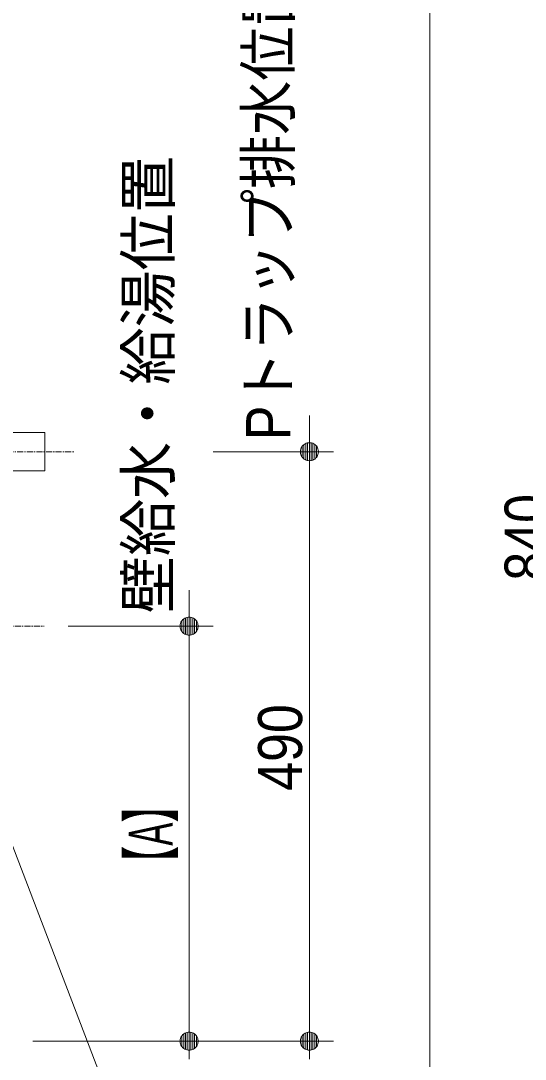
# Model space of a CAD drawing. Units: millimetres, scale not verified. Extents: x -6062 to 6062, y -3045 to 3045.
# Drawn here: x -707 to -288, y -2085 to -1222 of the extents above; entities that cross this region are included whole.
import ezdxf
from ezdxf.enums import TextEntityAlignment as Align

# ---------------------------------------------------------------- set-up
doc = ezdxf.new("R2010")
doc.units = ezdxf.units.MM
doc.header["$LTSCALE"] = 20
doc.linetypes.add('CHAIN1', pattern=[8, 5, -1, 1, -1])
for name, color, linetype, lineweight in [('0-0_1図面枠', 7, 'Continuous', 9), ('0-2_2寸法-1', 7, 'Continuous', 9), ('0-3_0', 7, 'Continuous', 9), ('0-4_2寸法-2', 7, 'Continuous', 9), ('0-5_4給排水', 7, 'Continuous', 9), ('0-6_2寸法-3', 7, 'Continuous', 9)]:
    doc.layers.add(name, color=color, linetype=linetype, lineweight=lineweight)
doc.styles.add('ＭＳ Ｐゴシック', font='')
doc.styles.get('ＭＳ Ｐゴシック').set_extended_font_data('MS PGothic')

# ---------------------------------------------------------------- blocks, each defined once
blk = doc.blocks.new('グループ-4')
at = {"layer": '0-0_1図面枠'}
blk.add_line((28400, 41000), (28400, -48600), dxfattribs=at)
blk = doc.blocks.new('_Dot')
at = {"layer": '0-3_0'}
for p, q in [((-10, 0), (-20, 0)), ((9.78, 2), (-9.78, 2)), ((7.99, 6), (-7.99, 6)), ((9.16, -3.98), (-9.16, -3.98)), ((6, -7.98), (-6, -7.98))]:
    blk.add_line(p, q, dxfattribs=at)
for points in [[(10, 0), (9.92, 1.25), (9.69, 2.49), (9.3, 3.68), (8.76, 4.82), (8.09, 5.88), (7.29, 6.85), (6.37, 7.71), (5.36, 8.44), (4.26, 9.05), (3.09, 9.51), (1.87, 9.82), (0.63, 9.98), (-0.63, 9.98), (-1.87, 9.82), (-3.09, 9.51), (-4.26, 9.05), (-5.36, 8.44), (-6.37, 7.71), (-7.29, 6.85), (-8.09, 5.88), (-8.76, 4.82), (-9.3, 3.68), (-9.69, 2.49), (-9.92, 1.25), (-10, 0), (0, 0)], [(-10, 0), (-9.92, -1.25), (-9.69, -2.49), (-9.3, -3.68), (-8.76, -4.82), (-8.09, -5.88), (-7.29, -6.85), (-6.37, -7.71), (-5.36, -8.44), (-4.26, -9.05), (-3.09, -9.51), (-1.87, -9.82), (-0.63, -9.98), (0.63, -9.98), (1.87, -9.82), (3.09, -9.51), (4.26, -9.05), (5.36, -8.44), (6.37, -7.71), (7.29, -6.85), (8.09, -5.88), (8.76, -4.82), (9.3, -3.68), (9.69, -2.49), (9.92, -1.25), (10, 0), (0, 0)]]:
    blk.add_lwpolyline(points, close=True, dxfattribs=at)
blk = doc.blocks.new('グループ-59')
at = {"layer": '0-5_4給排水', "linetype": 'CHAIN1'}
blk.add_line((18500, -31600), (22500, -31600), dxfattribs=at)
at = {"layer": '0-5_4給排水'}
blk.add_lwpolyline([(19000, -31280), (22000, -31280), (22000, -31920), (19000, -31920)], dxfattribs=at)
blk = doc.blocks.new('止水栓_側面')
at = {"layer": '0-5_4給排水', "linetype": 'CHAIN1'}
blk.add_line((-3010, 0), (1000, 0), dxfattribs=at)
at = {"layer": '0-5_4給排水'}
blk.add_lwpolyline([(-900, 1200), (-900, 600), (-1200, 600), (-1200, 1200)], dxfattribs=at)
for points in [[(-1950, 660), (-1850, 660), (-1850, 300), (-1950, 300)], [(-1330, 600), (-770, 600), (-770, 360), (-1330, 360)], [(-200, 600), (0, 600), (0, -600), (-200, -600)], [(-1250, 360), (-850, 360), (-850, 298), (-1250, 298)], [(-1450, -300), (-2010, -300), (-2010, 300), (-1450, 300)], [(-1450, 240), (-1430, 240), (-1430, -240), (-1450, -240)], [(-1430, 298), (-200, 298), (-200, -298), (-1430, -298)]]:
    blk.add_lwpolyline(points, close=True, dxfattribs=at)
blk = doc.blocks.new('グループ-61')
at = {"layer": '0-5_4給排水', "linetype": 'CHAIN1'}
for p, q in [((19800, -28600), (19800, -21200)), ((19887.1, -31828.8), (19852.9, -31357.2))]:
    blk.add_line(p, q, dxfattribs=at)
at = {"layer": '0-5_4給排水'}
for p, q in [((20100, -21946.8), (20100, -22200)), ((19500, -22120), (19500, -22200)), ((20150, -24320), (19450, -24320))]:
    blk.add_line(p, q, dxfattribs=at)
for points in [[(18300, -21660), (18300, -21860), (19450, -21860), (19450, -22120), (19800, -22120), (20149.9, -21918), (20150, -21600), (19450, -21600), (19450, -21660)], [(19450, -27520), (20150, -27520), (20150, -22200), (19450, -22200), (19450, -22685.7), (17073.9, -22685.7), (17014.8, -22688.6), (16956.2, -22697.4), (16898.8, -22711.8), (16843.1, -22731.9), (16780.7, -22762.2), (16722.2, -22799.6), (16666.8, -22845), (16616, -22898), (16614.3, -22900), (16146.8, -23457.2), (16453.2, -23714.3), (16920.7, -23157.2), (16937.1, -23139.8), (16955.5, -23124.6), (16975.5, -23111.6), (16997, -23101.1), (17015.5, -23094.4), (17034.7, -23089.6), (17054.2, -23086.7), (17073.9, -23085.7), (19450, -23085.7)], [(20280, -27600), (19320, -27600), (19320, -27520), (20280, -27520)]]:
    blk.add_lwpolyline(points, close=True, dxfattribs=at)
for points in [[(19450, -21860), (19450.1, -21859.5), (19450.5, -21858.1), (19451.2, -21855.8), (19452, -21852.6), (19453.1, -21848.5), (19454.3, -21843.6), (19455.7, -21837.9), (19457.1, -21831.4), (19458.5, -21824.2), (19459.9, -21816.4), (19461.2, -21808), (19462.3, -21799.1), (19463.3, -21789.7), (19464, -21780), (19464.4, -21770.1), (19464.6, -21760), (19464.5, -21750.3), (19464, -21740.7), (19463.4, -21731.3), (19462.5, -21722.2), (19461.4, -21713.4), (19460.1, -21705.1), (19458.8, -21697.2), (19457.3, -21689.9), (19455.9, -21683.3), (19454.6, -21677.4), (19453.3, -21672.2), (19452.2, -21667.9), (19451.3, -21664.5), (19450.6, -21662), (19450.1, -21660.5), (19450, -21660)], [(19450, -23085.7), (19450.6, -23084.7), (19452.2, -23081.8), (19454.9, -23076.9), (19458.6, -23070.3), (19463, -23061.9), (19468.1, -23051.9), (19473.7, -23040.5), (19479.6, -23027.6), (19485.7, -23013.5), (19491.6, -22998.1), (19497.2, -22981.6), (19502.3, -22964.1), (19506.6, -22945.6), (19509.9, -22926.4), (19512, -22906.6), (19512.8, -22886.6), (19512.1, -22866.6), (19510.2, -22846.8), (19507, -22827.6), (19502.8, -22809.2), (19497.8, -22791.7), (19492.2, -22775.2), (19486.3, -22759.7), (19480.3, -22745.4), (19474.4, -22732.4), (19468.8, -22720.7), (19463.5, -22710.5), (19459, -22701.8), (19455.2, -22694.9), (19452.3, -22689.9), (19450.6, -22686.8), (19450, -22685.7)]]:
    blk.add_lwpolyline(points, dxfattribs=at)
at = {"layer": '0-5_4給排水', "linetype": 'CHAIN1'}
for points in [[(19800, -29898.9), (19800, -29735.5), (19800, -29285.9), (19800, -27600)], [(19940, -33900), (19940, -33450.4), (19940, -33287)]]:
    blk.add_lwpolyline(points, dxfattribs=at)
for centre, start, end in [((39933.6, -29898.9), 180, 184.15341), ((-193.6, -33287), 0, 4.15341)]:
    blk.add_arc(centre, 20133.6, start, end, dxfattribs=at)
at = {"layer": '0-5_4給排水'}
blk.add_blockref('止水栓_側面', (20990, -34500), dxfattribs=at)

msp = doc.modelspace()

# ---------------------------------------------------------------- linework, layer by layer
at = {"layer": '0-2_2寸法-1'}
for p, q in [((-547.5, -1580), (-447.5, -1580)), ((-467.5, -1595.01), (-467.5, -2054.99)), ((-668, -1725), (-547.5, -1725)), ((-567.5, -1740.01), (-567.5, -2054.99)), ((-697.5, -2070), (-547.5, -2070)), ((-547.5, -2070), (-447.5, -2070))]:
    msp.add_line(p, q, dxfattribs=at)
at = {"layer": '0-4_2寸法-2'}
for p, q in [((-467.5, -1564.99), (-467.5, -1549.99)), ((-547.5, -1580), (-447.5, -1580)), ((-467.5, -1580), (-467.5, -2070)), ((-567.5, -1709.99), (-567.5, -1694.99)), ((-668, -1725), (-547.5, -1725)), ((-567.5, -1725), (-567.5, -2070)), ((-697.5, -2070), (-547.5, -2070)), ((-547.5, -2070), (-447.5, -2070))]:
    msp.add_line(p, q, dxfattribs=at)
at = {"layer": '0-6_2寸法-3'}
msp.add_lwpolyline([(-947.72, -2420), (-518.53, -2420), (-778.75, -1739.9)], dxfattribs=at)

# ---------------------------------------------------------------- block references
at = {"layer": '0-0_1図面枠', "xscale": 0.05, "yscale": 0.05}
msp.add_blockref('グループ-4', (-1787.5, 0), dxfattribs=at)
at = {"layer": '0-2_2寸法-1', "xscale": 0.7503418, "yscale": 0.7503418}
for p, rotation in [((-467.5, -1580), 90), ((-567.5, -1725), 90), ((-567.5, -2070), 270), ((-467.5, -2070), 270)]:
    msp.add_blockref('_Dot', p, dxfattribs=dict(at, rotation=rotation))
at = {"layer": '0-4_2寸法-2', "xscale": 0.7503418, "yscale": 0.7503418}
for p, rotation in [((-467.5, -1580), 270), ((-567.5, -1725), 270), ((-567.5, -2070), 90), ((-467.5, -2070), 90)]:
    msp.add_blockref('_Dot', p, dxfattribs=dict(at, rotation=rotation))
at = {"layer": '0-5_4給排水', "xscale": 0.05, "yscale": 0.05}
for name in ['グループ-61', 'グループ-59']:
    msp.add_blockref(name, (-1787.5, 0), dxfattribs=at)

# ---------------------------------------------------------------- texts
at = {"layer": '0-2_2寸法-1', "style": 'ＭＳ Ｐゴシック'}
for s, height, width, p in [('840', 36.66, 0.9, (-257.54, -1687.18)), ('490', 36.66, 0.9, (-462.54, -1861.89)), ('【A】', 36.69, 0.6, (-570.13, -1937.55))]:
    msp.add_text(s, height=height, rotation=90, dxfattribs=dict(at, width=width)).set_placement(p, align=Align.BOTTOM_LEFT)
at = {"layer": '0-4_2寸法-2', "style": 'ＭＳ Ｐゴシック'}
for s, width, p in [('Pトラップ排水位置', 0.9, (-472.48, -1570.42)), ('壁給水・給湯位置', 0.95, (-572.38, -1714.36))]:
    msp.add_text(s, height=36.66, rotation=90, dxfattribs=dict(at, width=width)).set_placement(p, align=Align.BOTTOM_LEFT)

doc.saveas('drawing.dxf')
